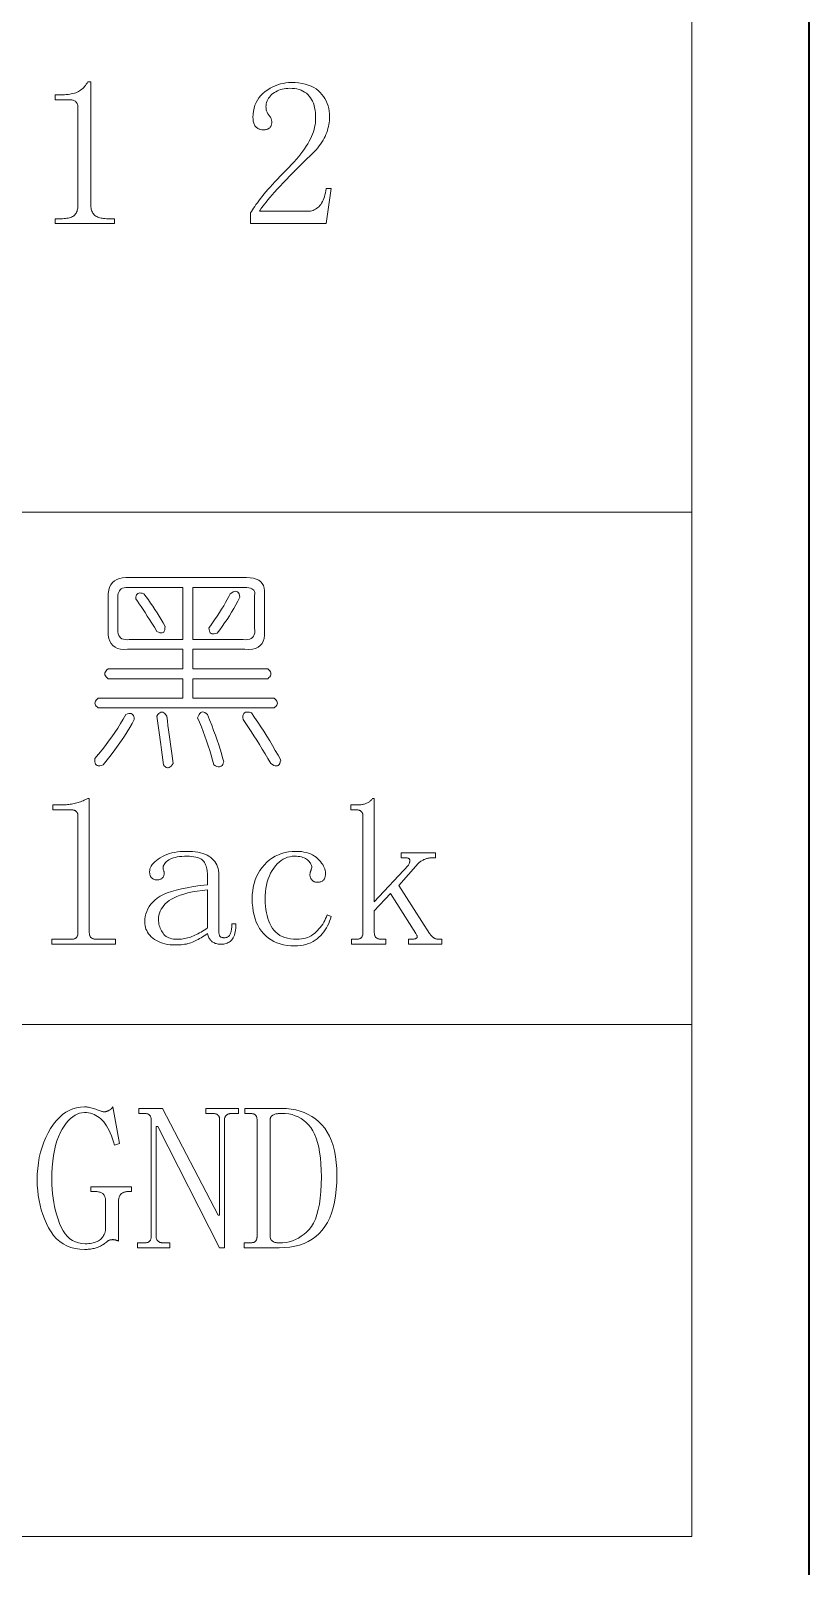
# Model space of a CAD drawing. Extents: x 1 to 297, y 1 to 210.
# Drawn here: x 288.49 to 296.69, y 29.2 to 45.35 of the extents above; entities that cross this region are included whole.
import ezdxf

# ---------------------------------------------------------------- set-up
doc = ezdxf.new("R2010")
doc.units = 0

msp = doc.modelspace()

# ---------------------------------------------------------------- linework, layer by layer
at = {"color": 7, "lineweight": 35}
msp.add_line((296.685, 1.354), (296.685, 209.532), dxfattribs=at)
at = {"color": 7, "lineweight": 13}
for p, q in [((295.449, 65.898), (295.449, 29.51)), ((220.3, 40.287), (295.449, 40.287)), ((220.3, 34.898), (295.449, 34.898)), ((220.3, 29.51), (295.449, 29.51))]:
    msp.add_line(p, q, dxfattribs=at)
for points in [[(289.124, 44.815), (289.124, 43.513), (289.124, 43.499), (289.125, 43.487), (289.127, 43.475), (289.13, 43.463), (289.134, 43.453), (289.139, 43.443), (289.145, 43.433), (289.151, 43.425), (289.158, 43.417), (289.166, 43.41), (289.175, 43.403), (289.185, 43.397), (289.195, 43.392), (289.206, 43.388), (289.218, 43.384), (289.23, 43.381), (289.243, 43.379), (289.257, 43.377), (289.271, 43.376), (289.286, 43.375), (289.372, 43.375), (289.372, 43.324), (288.746, 43.324), (288.746, 43.375), (288.824, 43.375), (288.84, 43.376), (288.856, 43.377), (288.871, 43.379), (288.885, 43.381), (288.897, 43.384), (288.909, 43.388), (288.92, 43.392), (288.931, 43.397), (288.94, 43.403), (288.948, 43.41), (288.955, 43.417), (288.962, 43.425), (288.967, 43.433), (288.973, 43.443), (288.977, 43.453), (288.98, 43.463), (288.983, 43.475), (288.985, 43.487), (288.986, 43.499), (288.986, 43.513), (288.986, 44.55), (288.986, 44.556), (288.986, 44.563), (288.984, 44.569), (288.983, 44.575), (288.981, 44.581), (288.979, 44.586), (288.976, 44.591), (288.973, 44.596), (288.969, 44.601), (288.965, 44.605), (288.96, 44.61), (288.956, 44.613), (288.95, 44.616), (288.944, 44.619), (288.938, 44.622), (288.932, 44.623), (288.924, 44.625), (288.917, 44.626), (288.909, 44.627), (288.901, 44.627), (288.746, 44.627), (288.746, 44.678), (288.824, 44.678), (288.844, 44.679), (288.863, 44.68), (288.882, 44.681), (288.9, 44.684), (288.917, 44.687), (288.933, 44.691), (288.949, 44.695), (288.963, 44.7), (288.977, 44.706), (288.991, 44.713), (289.003, 44.72), (289.015, 44.728), (289.027, 44.736), (289.037, 44.746), (289.047, 44.755), (289.057, 44.766), (289.066, 44.777), (289.074, 44.789), (289.082, 44.802), (289.089, 44.815)], [(291.489, 44.43), (291.489, 44.46), (291.487, 44.489), (291.483, 44.516), (291.478, 44.542), (291.472, 44.566), (291.465, 44.589), (291.456, 44.61), (291.445, 44.63), (291.434, 44.648), (291.421, 44.665), (291.406, 44.681), (291.391, 44.695), (291.373, 44.707), (291.355, 44.718), (291.335, 44.727), (291.314, 44.734), (291.291, 44.74), (291.267, 44.744), (291.242, 44.746), (291.215, 44.747), (291.195, 44.746), (291.175, 44.745), (291.156, 44.742), (291.137, 44.738), (291.12, 44.733), (291.102, 44.727), (291.086, 44.72), (291.07, 44.711), (291.054, 44.702), (291.039, 44.691), (291.025, 44.68), (291.013, 44.668), (291.002, 44.655), (290.993, 44.642), (290.985, 44.628), (290.978, 44.614), (290.973, 44.598), (290.969, 44.583), (290.967, 44.567), (290.966, 44.55), (290.967, 44.54), (290.968, 44.53), (290.969, 44.52), (290.971, 44.511), (290.974, 44.503), (290.977, 44.494), (290.981, 44.486), (290.986, 44.478), (290.991, 44.471), (290.996, 44.464), (291.002, 44.457), (291.007, 44.45), (291.012, 44.443), (291.016, 44.437), (291.019, 44.43), (291.022, 44.423), (291.024, 44.416), (291.025, 44.409), (291.026, 44.402), (291.026, 44.395), (291.026, 44.387), (291.026, 44.379), (291.024, 44.372), (291.023, 44.365), (291.021, 44.358), (291.019, 44.352), (291.016, 44.346), (291.013, 44.341), (291.009, 44.336), (291.005, 44.331), (291, 44.327), (290.996, 44.323), (290.99, 44.32), (290.984, 44.317), (290.978, 44.315), (290.972, 44.313), (290.964, 44.312), (290.957, 44.311), (290.949, 44.31), (290.941, 44.31), (290.931, 44.31), (290.921, 44.311), (290.912, 44.312), (290.903, 44.315), (290.895, 44.317), (290.887, 44.321), (290.879, 44.324), (290.872, 44.329), (290.865, 44.334), (290.859, 44.34), (290.854, 44.346), (290.848, 44.353), (290.844, 44.361), (290.84, 44.37), (290.837, 44.379), (290.834, 44.39), (290.832, 44.401), (290.83, 44.412), (290.83, 44.425), (290.829, 44.438), (290.831, 44.473), (290.834, 44.507), (290.841, 44.539), (290.85, 44.569), (290.861, 44.597), (290.876, 44.623), (290.892, 44.648), (290.912, 44.671), (290.933, 44.693), (290.958, 44.713), (290.984, 44.731), (291.01, 44.747), (291.037, 44.761), (291.063, 44.773), (291.091, 44.783), (291.118, 44.792), (291.146, 44.798), (291.175, 44.803), (291.203, 44.806), (291.232, 44.807), (291.272, 44.806), (291.31, 44.803), (291.346, 44.798), (291.38, 44.79), (291.411, 44.781), (291.44, 44.77), (291.468, 44.756), (291.493, 44.741), (291.516, 44.724), (291.536, 44.704), (291.555, 44.683), (291.572, 44.661), (291.587, 44.638), (291.599, 44.614), (291.61, 44.588), (291.619, 44.562), (291.626, 44.535), (291.631, 44.507), (291.634, 44.477), (291.635, 44.447), (291.634, 44.426), (291.633, 44.406), (291.631, 44.385), (291.627, 44.365), (291.623, 44.344), (291.618, 44.323), (291.612, 44.303), (291.605, 44.282), (291.597, 44.262), (291.588, 44.241), (291.578, 44.221), (291.567, 44.2), (291.555, 44.18), (291.541, 44.16), (291.527, 44.14), (291.511, 44.121), (291.495, 44.101), (291.477, 44.082), (291.458, 44.063), (291.438, 44.044), (291.389, 43.997), (291.343, 43.952), (291.299, 43.908), (291.257, 43.866), (291.218, 43.827), (291.181, 43.788), (291.147, 43.752), (291.114, 43.718), (291.084, 43.685), (291.056, 43.654), (291.031, 43.625), (291.008, 43.598), (290.986, 43.573), (290.967, 43.55), (290.95, 43.529), (290.936, 43.51), (290.923, 43.492), (290.912, 43.477), (290.904, 43.464), (290.898, 43.453), (291.404, 43.453), (291.419, 43.453), (291.433, 43.455), (291.448, 43.458), (291.461, 43.462), (291.474, 43.468), (291.487, 43.474), (291.499, 43.482), (291.511, 43.491), (291.522, 43.501), (291.532, 43.513), (291.542, 43.525), (291.551, 43.539), (291.56, 43.554), (291.568, 43.57), (291.575, 43.588), (291.581, 43.606), (291.587, 43.626), (291.592, 43.647), (291.597, 43.669), (291.601, 43.693), (291.652, 43.693), (291.601, 43.324), (290.804, 43.324), (290.804, 43.435), (290.813, 43.451), (290.823, 43.468), (290.834, 43.486), (290.847, 43.504), (290.86, 43.523), (290.875, 43.543), (290.891, 43.564), (290.908, 43.586), (290.926, 43.609), (290.945, 43.633), (290.965, 43.657), (290.987, 43.682), (291.01, 43.708), (291.034, 43.735), (291.06, 43.763), (291.086, 43.792), (291.114, 43.822), (291.144, 43.852), (291.174, 43.883), (291.206, 43.915), (291.235, 43.944), (291.262, 43.973), (291.287, 44.001), (291.311, 44.029), (291.333, 44.057), (291.353, 44.084), (291.373, 44.111), (291.39, 44.138), (291.406, 44.164), (291.421, 44.19), (291.434, 44.215), (291.445, 44.24), (291.456, 44.265), (291.465, 44.29), (291.472, 44.314), (291.478, 44.338), (291.483, 44.361), (291.487, 44.384), (291.489, 44.407)], [(289.492, 39.598), (290.761, 39.598), (290.8, 39.597), (290.834, 39.591), (290.864, 39.583), (290.89, 39.571), (290.911, 39.555), (290.927, 39.537), (290.939, 39.514), (290.947, 39.489), (290.95, 39.459), (290.949, 39.427), (290.949, 39.033), (290.95, 38.994), (290.947, 38.959), (290.938, 38.929), (290.925, 38.904), (290.906, 38.883), (290.883, 38.866), (290.856, 38.854), (290.823, 38.846), (290.786, 38.843), (290.744, 38.844), (290.195, 38.844), (290.195, 38.638), (290.984, 38.638), (290.996, 38.628), (291.005, 38.618), (291.012, 38.607), (291.016, 38.597), (291.018, 38.587), (291.016, 38.577), (291.012, 38.566), (291.005, 38.556), (290.996, 38.546), (290.984, 38.535), (290.195, 38.535), (290.195, 38.33), (291.052, 38.33), (291.064, 38.319), (291.074, 38.309), (291.081, 38.299), (291.085, 38.289), (291.086, 38.278), (291.085, 38.268), (291.081, 38.258), (291.074, 38.247), (291.064, 38.237), (291.052, 38.227), (289.201, 38.227), (289.188, 38.237), (289.179, 38.247), (289.172, 38.258), (289.168, 38.268), (289.166, 38.278), (289.168, 38.289), (289.172, 38.299), (289.179, 38.309), (289.188, 38.319), (289.201, 38.33), (290.092, 38.33), (290.092, 38.535), (289.304, 38.535), (289.291, 38.546), (289.282, 38.556), (289.275, 38.566), (289.271, 38.577), (289.269, 38.587), (289.271, 38.597), (289.275, 38.607), (289.282, 38.618), (289.291, 38.628), (289.304, 38.638), (290.092, 38.638), (290.092, 38.844), (289.509, 38.844), (289.47, 38.843), (289.435, 38.846), (289.404, 38.854), (289.378, 38.866), (289.355, 38.883), (289.336, 38.904), (289.322, 38.929), (289.312, 38.959), (289.306, 38.994), (289.304, 39.033), (289.304, 39.393), (289.305, 39.432), (289.311, 39.467), (289.32, 39.498), (289.334, 39.524), (289.351, 39.547), (289.371, 39.565), (289.396, 39.58), (289.424, 39.59), (289.456, 39.596)], [(290.092, 39.495), (289.509, 39.495), (289.49, 39.494), (289.472, 39.491), (289.457, 39.486), (289.443, 39.479), (289.432, 39.47), (289.423, 39.458), (289.416, 39.445), (289.41, 39.43), (289.407, 39.412), (289.406, 39.393), (289.406, 39.05), (289.408, 39.027), (289.411, 39.007), (289.417, 38.99), (289.426, 38.976), (289.436, 38.964), (289.45, 38.955), (289.465, 38.949), (289.483, 38.946), (289.504, 38.945), (289.526, 38.947), (290.092, 38.947)], [(289.681, 39.427), (289.704, 39.396), (289.728, 39.364), (289.751, 39.331), (289.774, 39.298), (289.796, 39.264), (289.819, 39.229), (289.84, 39.194), (289.862, 39.158), (289.883, 39.121), (289.904, 39.084), (289.903, 39.065), (289.9, 39.049), (289.896, 39.036), (289.89, 39.026), (289.882, 39.02), (289.873, 39.016), (289.862, 39.016), (289.849, 39.018), (289.834, 39.024), (289.818, 39.033), (289.791, 39.076), (289.765, 39.118), (289.74, 39.157), (289.716, 39.194), (289.694, 39.23), (289.672, 39.263), (289.651, 39.294), (289.631, 39.323), (289.613, 39.35), (289.595, 39.375), (289.596, 39.391), (289.598, 39.405), (289.603, 39.416), (289.609, 39.425), (289.616, 39.431), (289.626, 39.435), (289.637, 39.437), (289.65, 39.436), (289.664, 39.433)], [(290.744, 39.495), (290.195, 39.495), (290.195, 38.947), (290.726, 38.947), (290.752, 38.945), (290.775, 38.946), (290.795, 38.95), (290.811, 38.958), (290.825, 38.968), (290.835, 38.982), (290.843, 38.998), (290.847, 39.018), (290.848, 39.041), (290.846, 39.067), (290.846, 39.41), (290.848, 39.426), (290.848, 39.441), (290.844, 39.453), (290.838, 39.465), (290.829, 39.474), (290.818, 39.482), (290.803, 39.488), (290.786, 39.492), (290.766, 39.495)], [(290.589, 39.427), (290.606, 39.439), (290.621, 39.447), (290.634, 39.453), (290.647, 39.454), (290.658, 39.453), (290.667, 39.447), (290.676, 39.439), (290.682, 39.427), (290.688, 39.411), (290.692, 39.393), (290.671, 39.352), (290.65, 39.312), (290.627, 39.272), (290.604, 39.234), (290.581, 39.195), (290.556, 39.158), (290.531, 39.121), (290.506, 39.085), (290.479, 39.05), (290.452, 39.015), (290.436, 39.01), (290.421, 39.007), (290.408, 39.006), (290.397, 39.007), (290.388, 39.011), (290.38, 39.018), (290.374, 39.026), (290.37, 39.037), (290.367, 39.051), (290.366, 39.067), (290.396, 39.111), (290.425, 39.153), (290.451, 39.193), (290.476, 39.231), (290.499, 39.268), (290.521, 39.303), (290.54, 39.337), (290.558, 39.369), (290.575, 39.399)], [(289.492, 38.158), (289.508, 38.164), (289.523, 38.167), (289.536, 38.168), (289.547, 38.167), (289.556, 38.163), (289.564, 38.156), (289.57, 38.148), (289.574, 38.136), (289.577, 38.123), (289.578, 38.107), (289.556, 38.065), (289.532, 38.022), (289.505, 37.977), (289.476, 37.931), (289.445, 37.884), (289.411, 37.835), (289.375, 37.785), (289.336, 37.734), (289.295, 37.681), (289.252, 37.627), (289.233, 37.621), (289.216, 37.619), (289.201, 37.619), (289.189, 37.621), (289.179, 37.627), (289.172, 37.635), (289.167, 37.646), (289.164, 37.66), (289.164, 37.676), (289.166, 37.695), (289.204, 37.74), (289.24, 37.785), (289.275, 37.831), (289.309, 37.876), (289.342, 37.923), (289.374, 37.969), (289.405, 38.016), (289.435, 38.063), (289.464, 38.11)], [(289.921, 38.141), (289.928, 38.093), (289.934, 38.044), (289.941, 37.996), (289.948, 37.946), (289.955, 37.897), (289.962, 37.847), (289.969, 37.797), (289.976, 37.746), (289.982, 37.695), (289.989, 37.644), (289.979, 37.628), (289.969, 37.616), (289.958, 37.606), (289.948, 37.6), (289.938, 37.597), (289.928, 37.597), (289.917, 37.6), (289.907, 37.606), (289.897, 37.615), (289.886, 37.627), (289.88, 37.681), (289.873, 37.735), (289.866, 37.788), (289.859, 37.841), (289.852, 37.893), (289.845, 37.944), (289.838, 37.994), (289.832, 38.044), (289.825, 38.093), (289.818, 38.141), (289.828, 38.157), (289.838, 38.169), (289.849, 38.177), (289.859, 38.182), (289.869, 38.184), (289.88, 38.182), (289.89, 38.177), (289.9, 38.169), (289.91, 38.157)], [(290.246, 38.124), (290.254, 38.143), (290.261, 38.158), (290.27, 38.17), (290.279, 38.179), (290.289, 38.184), (290.3, 38.186), (290.311, 38.184), (290.323, 38.179), (290.336, 38.17), (290.349, 38.158), (290.373, 38.101), (290.395, 38.045), (290.415, 37.991), (290.434, 37.939), (290.452, 37.888), (290.469, 37.839), (290.484, 37.792), (290.497, 37.747), (290.51, 37.703), (290.521, 37.661), (290.517, 37.645), (290.511, 37.632), (290.504, 37.622), (290.496, 37.615), (290.486, 37.61), (290.475, 37.608), (290.463, 37.608), (290.449, 37.612), (290.434, 37.618), (290.418, 37.627), (290.404, 37.678), (290.389, 37.729), (290.374, 37.78), (290.357, 37.83), (290.341, 37.88), (290.323, 37.929), (290.305, 37.978), (290.286, 38.027), (290.267, 38.076)], [(290.726, 38.107), (290.724, 38.126), (290.724, 38.143), (290.727, 38.156), (290.732, 38.167), (290.739, 38.175), (290.749, 38.181), (290.761, 38.184), (290.776, 38.184), (290.793, 38.181), (290.812, 38.175), (290.846, 38.127), (290.879, 38.079), (290.912, 38.03), (290.944, 37.981), (290.975, 37.931), (291.005, 37.881), (291.035, 37.831), (291.064, 37.78), (291.093, 37.73), (291.121, 37.678), (291.117, 37.659), (291.111, 37.644), (291.104, 37.632), (291.096, 37.623), (291.086, 37.618), (291.075, 37.617), (291.063, 37.618), (291.049, 37.623), (291.034, 37.632), (291.018, 37.644), (290.987, 37.695), (290.957, 37.745), (290.927, 37.794), (290.897, 37.842), (290.868, 37.888), (290.839, 37.934), (290.81, 37.979), (290.782, 38.023), (290.754, 38.065)], [(288.815, 37.207), (288.83, 37.207), (288.845, 37.208), (288.861, 37.208), (288.875, 37.21), (288.89, 37.211), (288.904, 37.213), (288.919, 37.215), (288.933, 37.218), (288.947, 37.221), (288.961, 37.224), (288.974, 37.228), (288.988, 37.232), (289.001, 37.236), (289.014, 37.24), (289.027, 37.245), (289.04, 37.251), (289.052, 37.256), (289.065, 37.262), (289.077, 37.269), (289.089, 37.275), (289.106, 37.275), (289.106, 35.861), (289.107, 35.854), (289.107, 35.848), (289.108, 35.842), (289.11, 35.836), (289.112, 35.831), (289.114, 35.826), (289.117, 35.822), (289.12, 35.817), (289.124, 35.813), (289.128, 35.81), (289.132, 35.806), (289.137, 35.804), (289.142, 35.801), (289.147, 35.799), (289.152, 35.797), (289.158, 35.795), (289.164, 35.794), (289.17, 35.793), (289.177, 35.793), (289.184, 35.793), (289.381, 35.793), (289.381, 35.741), (288.712, 35.741), (288.712, 35.793), (288.909, 35.793), (288.918, 35.793), (288.925, 35.793), (288.933, 35.794), (288.939, 35.795), (288.946, 35.797), (288.951, 35.799), (288.957, 35.801), (288.961, 35.804), (288.966, 35.806), (288.969, 35.81), (288.973, 35.813), (288.975, 35.817), (288.978, 35.822), (288.98, 35.826), (288.982, 35.831), (288.984, 35.836), (288.985, 35.842), (288.986, 35.848), (288.986, 35.854), (288.986, 35.861), (288.986, 37.087), (288.986, 37.094), (288.986, 37.1), (288.985, 37.106), (288.984, 37.112), (288.982, 37.117), (288.98, 37.122), (288.978, 37.126), (288.975, 37.131), (288.973, 37.135), (288.969, 37.138), (288.966, 37.142), (288.961, 37.144), (288.957, 37.147), (288.951, 37.149), (288.946, 37.151), (288.939, 37.153), (288.933, 37.154), (288.925, 37.155), (288.918, 37.155), (288.909, 37.155), (288.721, 37.155), (288.721, 37.207)], [(292.364, 36.358), (292.689, 35.853), (292.694, 35.846), (292.699, 35.84), (292.704, 35.834), (292.709, 35.829), (292.714, 35.824), (292.719, 35.819), (292.723, 35.815), (292.728, 35.811), (292.732, 35.808), (292.736, 35.805), (292.741, 35.803), (292.745, 35.801), (292.75, 35.799), (292.754, 35.797), (292.759, 35.796), (292.764, 35.795), (292.769, 35.794), (292.773, 35.793), (292.778, 35.793), (292.784, 35.793), (292.818, 35.793), (292.818, 35.741), (292.466, 35.741), (292.466, 35.793), (292.492, 35.793), (292.5, 35.793), (292.508, 35.793), (292.516, 35.794), (292.522, 35.795), (292.529, 35.796), (292.534, 35.797), (292.54, 35.799), (292.544, 35.801), (292.548, 35.803), (292.552, 35.805), (292.555, 35.808), (292.557, 35.811), (292.559, 35.815), (292.559, 35.819), (292.559, 35.824), (292.557, 35.829), (292.555, 35.834), (292.552, 35.84), (292.548, 35.846), (292.544, 35.853), (292.278, 36.273), (292.106, 36.093), (292.106, 35.861), (292.107, 35.854), (292.107, 35.848), (292.108, 35.842), (292.11, 35.836), (292.112, 35.831), (292.114, 35.826), (292.117, 35.822), (292.12, 35.817), (292.124, 35.813), (292.128, 35.81), (292.132, 35.806), (292.137, 35.804), (292.142, 35.801), (292.147, 35.799), (292.152, 35.797), (292.158, 35.795), (292.164, 35.794), (292.17, 35.793), (292.177, 35.793), (292.184, 35.793), (292.226, 35.793), (292.226, 35.741), (291.866, 35.741), (291.866, 35.793), (291.909, 35.793), (291.918, 35.793), (291.925, 35.793), (291.933, 35.794), (291.939, 35.795), (291.946, 35.797), (291.951, 35.799), (291.957, 35.801), (291.961, 35.804), (291.966, 35.806), (291.969, 35.81), (291.973, 35.813), (291.975, 35.817), (291.978, 35.822), (291.98, 35.826), (291.982, 35.831), (291.984, 35.836), (291.985, 35.842), (291.986, 35.848), (291.986, 35.854), (291.986, 35.861), (291.986, 37.087), (291.986, 37.094), (291.986, 37.1), (291.985, 37.106), (291.984, 37.112), (291.982, 37.117), (291.98, 37.122), (291.978, 37.126), (291.975, 37.131), (291.973, 37.135), (291.969, 37.138), (291.966, 37.142), (291.961, 37.144), (291.957, 37.147), (291.951, 37.149), (291.946, 37.151), (291.939, 37.153), (291.933, 37.154), (291.925, 37.155), (291.918, 37.155), (291.909, 37.155), (291.858, 37.155), (291.858, 37.207), (291.935, 37.207), (291.945, 37.207), (291.955, 37.208), (291.965, 37.208), (291.974, 37.21), (291.983, 37.211), (291.992, 37.213), (292.001, 37.215), (292.009, 37.218), (292.017, 37.221), (292.025, 37.224), (292.033, 37.228), (292.04, 37.232), (292.047, 37.236), (292.054, 37.24), (292.06, 37.245), (292.067, 37.251), (292.073, 37.256), (292.078, 37.262), (292.084, 37.269), (292.089, 37.275), (292.106, 37.275), (292.106, 36.187), (292.466, 36.573), (292.47, 36.579), (292.472, 36.586), (292.475, 36.592), (292.477, 36.598), (292.478, 36.604), (292.479, 36.609), (292.48, 36.614), (292.48, 36.619), (292.48, 36.624), (292.479, 36.628), (292.478, 36.632), (292.476, 36.636), (292.474, 36.639), (292.471, 36.642), (292.467, 36.644), (292.463, 36.646), (292.459, 36.648), (292.453, 36.649), (292.447, 36.65), (292.441, 36.65), (292.389, 36.65), (292.389, 36.701), (292.749, 36.701), (292.749, 36.65), (292.706, 36.65), (292.701, 36.65), (292.696, 36.649), (292.69, 36.649), (292.684, 36.648), (292.677, 36.647), (292.671, 36.645), (292.664, 36.643), (292.657, 36.642), (292.65, 36.639), (292.642, 36.637), (292.634, 36.634), (292.627, 36.631), (292.619, 36.627), (292.612, 36.623), (292.605, 36.619), (292.597, 36.614), (292.59, 36.608), (292.583, 36.603), (292.576, 36.596), (292.569, 36.59)], [(290.015, 35.733), (289.985, 35.733), (289.956, 35.736), (289.929, 35.739), (289.903, 35.744), (289.878, 35.751), (289.855, 35.759), (289.833, 35.768), (289.812, 35.779), (289.793, 35.792), (289.775, 35.805), (289.759, 35.82), (289.744, 35.835), (289.731, 35.851), (289.72, 35.867), (289.711, 35.884), (289.703, 35.901), (289.697, 35.918), (289.693, 35.936), (289.69, 35.954), (289.689, 35.973), (289.691, 36.003), (289.695, 36.032), (289.701, 36.06), (289.711, 36.087), (289.722, 36.113), (289.737, 36.138), (289.754, 36.161), (289.774, 36.184), (289.797, 36.205), (289.822, 36.225), (289.851, 36.245), (289.886, 36.263), (289.925, 36.28), (289.97, 36.295), (290.02, 36.31), (290.076, 36.324), (290.136, 36.336), (290.202, 36.348), (290.273, 36.358), (290.349, 36.367), (290.349, 36.47), (290.349, 36.487), (290.348, 36.503), (290.346, 36.518), (290.343, 36.534), (290.34, 36.548), (290.335, 36.562), (290.33, 36.575), (290.325, 36.588), (290.318, 36.6), (290.311, 36.611), (290.302, 36.622), (290.291, 36.631), (290.279, 36.64), (290.264, 36.647), (290.247, 36.653), (290.229, 36.658), (290.208, 36.662), (290.186, 36.665), (290.161, 36.666), (290.135, 36.667), (290.107, 36.666), (290.08, 36.665), (290.055, 36.663), (290.032, 36.659), (290.011, 36.655), (289.991, 36.65), (289.973, 36.644), (289.957, 36.637), (289.942, 36.629), (289.929, 36.62), (289.918, 36.61), (289.908, 36.601), (289.9, 36.591), (289.894, 36.581), (289.889, 36.572), (289.885, 36.562), (289.883, 36.552), (289.883, 36.542), (289.884, 36.531), (289.886, 36.521), (289.889, 36.514), (289.892, 36.507), (289.894, 36.501), (289.895, 36.494), (289.895, 36.487), (289.895, 36.48), (289.894, 36.473), (289.892, 36.466), (289.889, 36.459), (289.886, 36.453), (289.883, 36.446), (289.878, 36.44), (289.873, 36.435), (289.867, 36.431), (289.861, 36.427), (289.853, 36.424), (289.846, 36.421), (289.837, 36.42), (289.828, 36.419), (289.818, 36.418), (289.811, 36.419), (289.805, 36.419), (289.798, 36.42), (289.792, 36.422), (289.787, 36.424), (289.781, 36.426), (289.776, 36.429), (289.771, 36.432), (289.767, 36.436), (289.762, 36.44), (289.758, 36.444), (289.754, 36.449), (289.751, 36.455), (289.748, 36.46), (289.746, 36.467), (289.744, 36.473), (289.743, 36.48), (289.742, 36.488), (289.741, 36.496), (289.741, 36.504), (289.742, 36.519), (289.745, 36.535), (289.751, 36.55), (289.759, 36.564), (289.769, 36.579), (289.781, 36.594), (289.795, 36.608), (289.812, 36.622), (289.831, 36.636), (289.852, 36.65), (289.875, 36.663), (289.899, 36.674), (289.924, 36.685), (289.949, 36.694), (289.976, 36.701), (290.004, 36.707), (290.033, 36.712), (290.063, 36.716), (290.094, 36.718), (290.126, 36.718), (290.16, 36.718), (290.192, 36.716), (290.222, 36.713), (290.25, 36.708), (290.276, 36.702), (290.301, 36.695), (290.324, 36.687), (290.346, 36.677), (290.366, 36.666), (290.384, 36.654), (290.4, 36.641), (290.414, 36.626), (290.427, 36.61), (290.438, 36.594), (290.448, 36.576), (290.456, 36.557), (290.462, 36.537), (290.466, 36.516), (290.468, 36.493), (290.469, 36.47), (290.469, 35.904), (290.469, 35.891), (290.47, 35.879), (290.47, 35.868), (290.471, 35.858), (290.472, 35.849), (290.474, 35.842), (290.476, 35.835), (290.478, 35.83), (290.48, 35.826), (290.482, 35.823), (290.485, 35.82), (290.488, 35.818), (290.492, 35.816), (290.496, 35.814), (290.5, 35.813), (290.505, 35.812), (290.511, 35.811), (290.516, 35.81), (290.523, 35.81), (290.529, 35.81), (290.538, 35.81), (290.545, 35.811), (290.553, 35.813), (290.559, 35.816), (290.566, 35.819), (290.571, 35.824), (290.577, 35.829), (290.581, 35.834), (290.586, 35.841), (290.589, 35.848), (290.593, 35.856), (290.595, 35.865), (290.598, 35.874), (290.6, 35.884), (290.602, 35.894), (290.604, 35.905), (290.605, 35.917), (290.606, 35.929), (290.606, 35.942), (290.606, 35.955), (290.649, 35.955), (290.649, 35.932), (290.648, 35.91), (290.645, 35.89), (290.642, 35.871), (290.639, 35.854), (290.634, 35.838), (290.628, 35.823), (290.622, 35.81), (290.615, 35.798), (290.606, 35.788), (290.598, 35.779), (290.588, 35.771), (290.578, 35.764), (290.568, 35.758), (290.557, 35.753), (290.546, 35.749), (290.534, 35.745), (290.521, 35.743), (290.508, 35.742), (290.495, 35.741), (290.483, 35.741), (290.472, 35.742), (290.461, 35.743), (290.451, 35.745), (290.441, 35.748), (290.432, 35.75), (290.424, 35.754), (290.415, 35.758), (290.408, 35.762), (290.401, 35.767), (290.394, 35.772), (290.388, 35.779), (290.382, 35.785), (290.376, 35.793), (290.371, 35.801), (290.366, 35.81), (290.361, 35.82), (290.357, 35.83), (290.353, 35.841), (290.349, 35.853), (290.332, 35.841), (290.315, 35.83), (290.299, 35.819), (290.283, 35.809), (290.267, 35.8), (290.251, 35.791), (290.236, 35.783), (290.22, 35.776), (290.205, 35.769), (290.191, 35.763), (290.176, 35.757), (290.16, 35.752), (290.144, 35.747), (290.128, 35.743), (290.11, 35.74), (290.092, 35.737), (290.074, 35.735), (290.055, 35.734), (290.035, 35.733)], [(291.429, 36.47), (291.429, 36.475), (291.429, 36.479), (291.43, 36.484), (291.43, 36.488), (291.43, 36.491), (291.431, 36.494), (291.431, 36.497), (291.432, 36.5), (291.433, 36.502), (291.434, 36.504), (291.434, 36.506), (291.435, 36.508), (291.437, 36.511), (291.438, 36.514), (291.439, 36.517), (291.44, 36.52), (291.442, 36.524), (291.443, 36.529), (291.445, 36.533), (291.446, 36.538), (291.448, 36.545), (291.448, 36.553), (291.447, 36.56), (291.445, 36.568), (291.442, 36.576), (291.438, 36.584), (291.433, 36.593), (291.427, 36.601), (291.42, 36.61), (291.412, 36.62), (291.403, 36.629), (291.393, 36.637), (291.381, 36.644), (291.368, 36.65), (291.354, 36.655), (291.339, 36.659), (291.323, 36.663), (291.305, 36.665), (291.286, 36.666), (291.266, 36.667), (291.241, 36.666), (291.217, 36.662), (291.193, 36.656), (291.17, 36.647), (291.147, 36.636), (291.126, 36.622), (291.105, 36.606), (291.085, 36.587), (291.066, 36.566), (291.048, 36.543), (291.031, 36.517), (291.015, 36.49), (291.002, 36.461), (290.99, 36.43), (290.98, 36.398), (290.972, 36.364), (290.966, 36.329), (290.961, 36.292), (290.959, 36.253), (290.958, 36.213), (290.959, 36.176), (290.961, 36.14), (290.965, 36.106), (290.97, 36.073), (290.977, 36.042), (290.986, 36.013), (290.996, 35.984), (291.007, 35.958), (291.02, 35.932), (291.035, 35.908), (291.051, 35.886), (291.07, 35.867), (291.091, 35.849), (291.113, 35.834), (291.138, 35.822), (291.165, 35.811), (291.193, 35.803), (291.224, 35.797), (291.257, 35.794), (291.292, 35.793), (291.316, 35.793), (291.339, 35.796), (291.361, 35.8), (291.382, 35.805), (291.402, 35.812), (291.422, 35.82), (291.441, 35.83), (291.459, 35.842), (291.477, 35.855), (291.494, 35.87), (291.509, 35.885), (291.524, 35.902), (291.538, 35.918), (291.551, 35.936), (291.563, 35.953), (291.574, 35.972), (291.584, 35.99), (291.594, 36.01), (291.602, 36.029), (291.609, 36.05), (291.652, 36.033), (291.645, 36.007), (291.636, 35.983), (291.626, 35.959), (291.615, 35.936), (291.603, 35.914), (291.589, 35.892), (291.575, 35.872), (291.559, 35.852), (291.542, 35.832), (291.524, 35.814), (291.504, 35.797), (291.483, 35.782), (291.461, 35.768), (291.437, 35.756), (291.412, 35.747), (291.386, 35.738), (291.358, 35.732), (291.329, 35.728), (291.298, 35.725), (291.266, 35.724), (291.226, 35.725), (291.188, 35.729), (291.151, 35.736), (291.116, 35.745), (291.082, 35.756), (291.05, 35.77), (291.02, 35.787), (290.992, 35.806), (290.966, 35.828), (290.941, 35.853), (290.918, 35.879), (290.897, 35.908), (290.879, 35.94), (290.864, 35.973), (290.851, 36.009), (290.84, 36.047), (290.831, 36.087), (290.826, 36.13), (290.822, 36.174), (290.821, 36.221), (290.822, 36.263), (290.826, 36.304), (290.832, 36.343), (290.841, 36.381), (290.853, 36.417), (290.867, 36.452), (290.884, 36.485), (290.903, 36.517), (290.925, 36.548), (290.949, 36.577), (290.976, 36.604), (291.004, 36.628), (291.033, 36.649), (291.064, 36.667), (291.097, 36.683), (291.131, 36.696), (291.167, 36.706), (291.204, 36.713), (291.243, 36.717), (291.284, 36.718), (291.312, 36.718), (291.339, 36.715), (291.365, 36.711), (291.39, 36.706), (291.413, 36.699), (291.435, 36.691), (291.456, 36.681), (291.476, 36.669), (291.494, 36.656), (291.511, 36.641), (291.526, 36.626), (291.54, 36.61), (291.552, 36.595), (291.563, 36.579), (291.572, 36.564), (291.579, 36.549), (291.585, 36.533), (291.589, 36.518), (291.591, 36.502), (291.592, 36.487), (291.592, 36.477), (291.591, 36.468), (291.59, 36.459), (291.589, 36.451), (291.587, 36.443), (291.584, 36.436), (291.582, 36.43), (291.578, 36.424), (291.575, 36.419), (291.571, 36.414), (291.566, 36.41), (291.561, 36.406), (291.556, 36.403), (291.55, 36.4), (291.544, 36.398), (291.537, 36.396), (291.53, 36.395), (291.523, 36.393), (291.515, 36.393), (291.506, 36.393), (291.5, 36.393), (291.493, 36.393), (291.487, 36.395), (291.481, 36.396), (291.475, 36.398), (291.47, 36.4), (291.465, 36.403), (291.46, 36.406), (291.455, 36.41), (291.451, 36.414), (291.447, 36.418), (291.443, 36.423), (291.44, 36.428), (291.437, 36.433), (291.435, 36.439), (291.433, 36.444), (291.431, 36.45), (291.43, 36.457), (291.429, 36.463)], [(289.835, 35.998), (289.835, 35.983), (289.837, 35.968), (289.839, 35.953), (289.843, 35.939), (289.847, 35.924), (289.852, 35.91), (289.858, 35.897), (289.865, 35.883), (289.873, 35.87), (289.882, 35.857), (289.892, 35.845), (289.903, 35.834), (289.915, 35.824), (289.929, 35.816), (289.943, 35.809), (289.959, 35.803), (289.975, 35.798), (289.993, 35.795), (290.012, 35.793), (290.032, 35.793), (290.048, 35.793), (290.063, 35.794), (290.078, 35.795), (290.094, 35.797), (290.109, 35.8), (290.125, 35.803), (290.14, 35.807), (290.156, 35.812), (290.171, 35.817), (290.186, 35.823), (290.202, 35.829), (290.218, 35.836), (290.233, 35.843), (290.249, 35.851), (290.266, 35.86), (290.282, 35.869), (290.299, 35.879), (290.315, 35.89), (290.332, 35.901), (290.349, 35.913), (290.349, 36.315), (290.293, 36.308), (290.24, 36.3), (290.191, 36.291), (290.145, 36.28), (290.103, 36.269), (290.064, 36.257), (290.029, 36.244), (289.998, 36.23), (289.97, 36.216), (289.946, 36.2), (289.925, 36.183), (289.906, 36.166), (289.89, 36.147), (289.875, 36.128), (289.863, 36.109), (289.853, 36.088), (289.845, 36.067), (289.839, 36.045), (289.836, 36.022)], [(289.055, 33.97), (289.029, 33.968), (289.004, 33.963), (288.98, 33.954), (288.956, 33.942), (288.932, 33.926), (288.908, 33.907), (288.885, 33.884), (288.863, 33.857), (288.841, 33.827), (288.819, 33.794), (288.799, 33.757), (288.781, 33.716), (288.765, 33.672), (288.751, 33.624), (288.739, 33.572), (288.729, 33.517), (288.722, 33.458), (288.716, 33.395), (288.713, 33.328), (288.712, 33.258), (288.713, 33.211), (288.715, 33.163), (288.719, 33.117), (288.725, 33.07), (288.732, 33.025), (288.741, 32.98), (288.752, 32.935), (288.764, 32.891), (288.778, 32.847), (288.794, 32.804), (288.811, 32.763), (288.83, 32.727), (288.852, 32.695), (288.876, 32.667), (288.902, 32.643), (288.93, 32.624), (288.96, 32.609), (288.992, 32.598), (289.027, 32.592), (289.064, 32.59), (289.082, 32.59), (289.1, 32.591), (289.117, 32.593), (289.133, 32.596), (289.148, 32.599), (289.163, 32.604), (289.177, 32.609), (289.19, 32.614), (289.202, 32.621), (289.214, 32.628), (289.224, 32.636), (289.234, 32.645), (289.243, 32.655), (289.251, 32.665), (289.257, 32.677), (289.263, 32.688), (289.268, 32.701), (289.273, 32.715), (289.276, 32.729), (289.278, 32.744), (289.278, 33.035), (289.278, 33.046), (289.277, 33.055), (289.276, 33.064), (289.274, 33.073), (289.271, 33.08), (289.269, 33.088), (289.265, 33.095), (289.261, 33.101), (289.257, 33.107), (289.252, 33.113), (289.247, 33.118), (289.241, 33.122), (289.234, 33.126), (289.227, 33.129), (289.22, 33.132), (289.212, 33.134), (289.204, 33.136), (289.195, 33.137), (289.185, 33.138), (289.175, 33.138), (289.124, 33.138), (289.124, 33.19), (289.552, 33.19), (289.552, 33.138), (289.509, 33.138), (289.501, 33.138), (289.493, 33.137), (289.485, 33.136), (289.478, 33.134), (289.471, 33.132), (289.464, 33.129), (289.458, 33.126), (289.452, 33.122), (289.446, 33.118), (289.441, 33.113), (289.436, 33.107), (289.431, 33.102), (289.428, 33.096), (289.424, 33.089), (289.421, 33.083), (289.419, 33.076), (289.417, 33.068), (289.416, 33.061), (289.415, 33.052), (289.415, 33.044), (289.415, 32.615), (289.412, 32.617), (289.408, 32.619), (289.405, 32.62), (289.402, 32.622), (289.399, 32.623), (289.396, 32.624), (289.393, 32.625), (289.39, 32.626), (289.388, 32.627), (289.385, 32.628), (289.382, 32.629), (289.38, 32.63), (289.377, 32.631), (289.374, 32.631), (289.371, 32.632), (289.368, 32.632), (289.365, 32.632), (289.362, 32.632), (289.358, 32.633), (289.355, 32.633), (289.352, 32.633), (289.348, 32.632), (289.345, 32.632), (289.341, 32.632), (289.338, 32.632), (289.334, 32.631), (289.331, 32.631), (289.328, 32.63), (289.324, 32.629), (289.321, 32.628), (289.317, 32.627), (289.314, 32.626), (289.31, 32.625), (289.307, 32.623), (289.304, 32.621), (289.3, 32.619), (289.297, 32.616), (289.293, 32.613), (289.29, 32.61), (289.286, 32.607), (289.276, 32.599), (289.266, 32.591), (289.255, 32.583), (289.245, 32.577), (289.234, 32.57), (289.223, 32.565), (289.212, 32.56), (289.201, 32.555), (289.19, 32.551), (289.179, 32.547), (289.168, 32.544), (289.156, 32.541), (289.145, 32.538), (289.133, 32.536), (289.12, 32.534), (289.108, 32.533), (289.095, 32.531), (289.082, 32.53), (289.069, 32.53), (289.055, 32.53), (289.005, 32.532), (288.958, 32.539), (288.913, 32.55), (288.871, 32.566), (288.832, 32.587), (288.796, 32.612), (288.762, 32.641), (288.731, 32.675), (288.703, 32.714), (288.678, 32.757), (288.655, 32.803), (288.635, 32.85), (288.617, 32.897), (288.601, 32.946), (288.588, 32.996), (288.577, 33.046), (288.569, 33.098), (288.563, 33.151), (288.559, 33.204), (288.558, 33.258), (288.559, 33.321), (288.563, 33.382), (288.571, 33.441), (288.58, 33.498), (288.593, 33.553), (288.609, 33.607), (288.627, 33.658), (288.648, 33.708), (288.672, 33.756), (288.699, 33.803), (288.728, 33.846), (288.759, 33.884), (288.791, 33.918), (288.824, 33.948), (288.859, 33.973), (288.895, 33.993), (288.933, 34.009), (288.972, 34.021), (289.013, 34.027), (289.055, 34.03), (289.065, 34.029), (289.076, 34.029), (289.087, 34.027), (289.099, 34.026), (289.111, 34.023), (289.123, 34.021), (289.135, 34.017), (289.148, 34.013), (289.161, 34.009), (289.175, 34.004), (289.188, 33.999), (289.2, 33.995), (289.211, 33.991), (289.222, 33.988), (289.231, 33.985), (289.239, 33.982), (289.246, 33.981), (289.252, 33.979), (289.257, 33.979), (289.261, 33.978), (289.266, 33.978), (289.271, 33.979), (289.276, 33.979), (289.281, 33.98), (289.286, 33.982), (289.292, 33.983), (289.297, 33.985), (289.302, 33.987), (289.307, 33.989), (289.312, 33.991), (289.317, 33.994), (289.322, 33.997), (289.327, 34), (289.331, 34.004), (289.336, 34.007), (289.34, 34.011), (289.344, 34.015), (289.348, 34.02), (289.351, 34.025), (289.355, 34.03), (289.424, 33.644), (289.372, 33.627), (289.362, 33.662), (289.351, 33.695), (289.339, 33.726), (289.327, 33.755), (289.314, 33.782), (289.301, 33.807), (289.288, 33.831), (289.273, 33.852), (289.259, 33.871), (289.244, 33.888), (289.228, 33.904), (289.211, 33.918), (289.194, 33.93), (289.176, 33.94), (289.158, 33.949), (289.139, 33.957), (289.119, 33.962), (289.098, 33.966), (289.077, 33.969)], [(290.461, 32.89), (290.478, 32.89), (290.478, 33.893), (290.478, 33.899), (290.477, 33.906), (290.476, 33.912), (290.475, 33.917), (290.474, 33.923), (290.472, 33.928), (290.469, 33.932), (290.467, 33.937), (290.464, 33.94), (290.461, 33.944), (290.457, 33.947), (290.453, 33.95), (290.448, 33.953), (290.443, 33.955), (290.437, 33.957), (290.431, 33.958), (290.424, 33.96), (290.417, 33.961), (290.409, 33.961), (290.401, 33.961), (290.332, 33.961), (290.332, 34.013), (290.675, 34.013), (290.675, 33.961), (290.606, 33.961), (290.6, 33.961), (290.593, 33.961), (290.587, 33.96), (290.581, 33.958), (290.575, 33.957), (290.57, 33.955), (290.565, 33.953), (290.56, 33.95), (290.555, 33.947), (290.551, 33.944), (290.547, 33.94), (290.543, 33.937), (290.54, 33.932), (290.537, 33.928), (290.535, 33.923), (290.533, 33.917), (290.531, 33.912), (290.53, 33.906), (290.529, 33.899), (290.529, 33.893), (290.529, 32.547), (290.478, 32.547), (289.826, 33.824), (289.809, 33.824), (289.809, 32.667), (289.809, 32.66), (289.81, 32.654), (289.811, 32.648), (289.813, 32.642), (289.815, 32.637), (289.817, 32.632), (289.82, 32.627), (289.823, 32.623), (289.827, 32.619), (289.831, 32.615), (289.835, 32.612), (289.84, 32.609), (289.845, 32.607), (289.85, 32.604), (289.855, 32.603), (289.861, 32.601), (289.867, 32.6), (289.873, 32.599), (289.88, 32.598), (289.886, 32.598), (289.955, 32.598), (289.955, 32.547), (289.612, 32.547), (289.612, 32.598), (289.681, 32.598), (289.689, 32.598), (289.697, 32.599), (289.704, 32.6), (289.711, 32.601), (289.717, 32.603), (289.723, 32.604), (289.728, 32.607), (289.733, 32.609), (289.737, 32.612), (289.741, 32.615), (289.744, 32.619), (289.747, 32.623), (289.749, 32.627), (289.752, 32.632), (289.754, 32.637), (289.755, 32.642), (289.756, 32.648), (289.757, 32.654), (289.758, 32.66), (289.758, 32.667), (289.758, 33.893), (289.758, 33.899), (289.757, 33.906), (289.756, 33.912), (289.755, 33.917), (289.754, 33.923), (289.752, 33.928), (289.749, 33.932), (289.747, 33.937), (289.744, 33.94), (289.741, 33.944), (289.737, 33.947), (289.733, 33.95), (289.728, 33.953), (289.723, 33.955), (289.717, 33.957), (289.711, 33.958), (289.704, 33.96), (289.697, 33.961), (289.689, 33.961), (289.681, 33.961), (289.629, 33.961), (289.629, 34.013), (289.878, 34.013)], [(290.872, 33.893), (290.872, 33.899), (290.871, 33.906), (290.871, 33.912), (290.869, 33.917), (290.868, 33.923), (290.866, 33.928), (290.864, 33.932), (290.861, 33.937), (290.858, 33.94), (290.855, 33.944), (290.851, 33.947), (290.847, 33.95), (290.842, 33.953), (290.837, 33.955), (290.831, 33.957), (290.825, 33.958), (290.818, 33.96), (290.811, 33.961), (290.803, 33.961), (290.795, 33.961), (290.744, 33.961), (290.744, 34.013), (291.129, 34.013), (291.181, 34.011), (291.231, 34.006), (291.279, 33.997), (291.325, 33.985), (291.368, 33.97), (291.41, 33.951), (291.449, 33.929), (291.486, 33.903), (291.521, 33.874), (291.554, 33.841), (291.584, 33.805), (291.611, 33.765), (291.634, 33.721), (291.655, 33.674), (291.672, 33.623), (291.687, 33.568), (291.698, 33.509), (291.706, 33.446), (291.711, 33.38), (291.712, 33.31), (291.711, 33.233), (291.706, 33.16), (291.698, 33.092), (291.687, 33.028), (291.674, 32.968), (291.657, 32.912), (291.637, 32.861), (291.613, 32.813), (291.587, 32.77), (291.558, 32.731), (291.526, 32.696), (291.49, 32.665), (291.452, 32.637), (291.411, 32.613), (291.367, 32.593), (291.32, 32.576), (291.27, 32.563), (291.218, 32.554), (291.162, 32.549), (291.104, 32.547), (290.735, 32.547), (290.735, 32.598), (290.795, 32.598), (290.803, 32.598), (290.811, 32.599), (290.818, 32.6), (290.825, 32.601), (290.831, 32.603), (290.837, 32.604), (290.842, 32.607), (290.847, 32.609), (290.851, 32.612), (290.855, 32.615), (290.858, 32.619), (290.861, 32.623), (290.864, 32.627), (290.866, 32.632), (290.868, 32.637), (290.869, 32.642), (290.871, 32.648), (290.871, 32.654), (290.872, 32.66), (290.872, 32.667)], [(291.549, 33.293), (291.548, 33.364), (291.545, 33.431), (291.539, 33.494), (291.531, 33.553), (291.521, 33.607), (291.509, 33.656), (291.495, 33.702), (291.478, 33.742), (291.459, 33.779), (291.438, 33.811), (291.415, 33.84), (291.39, 33.865), (291.363, 33.888), (291.335, 33.907), (291.305, 33.924), (291.273, 33.937), (291.24, 33.948), (291.205, 33.955), (291.168, 33.96), (291.129, 33.961), (291.118, 33.961), (291.106, 33.961), (291.096, 33.96), (291.086, 33.958), (291.077, 33.957), (291.068, 33.955), (291.06, 33.953), (291.052, 33.95), (291.046, 33.947), (291.039, 33.944), (291.034, 33.94), (291.028, 33.937), (291.024, 33.932), (291.02, 33.928), (291.017, 33.923), (291.014, 33.917), (291.012, 33.912), (291.01, 33.906), (291.01, 33.899), (291.009, 33.893), (291.009, 32.667), (291.01, 32.66), (291.01, 32.654), (291.012, 32.648), (291.013, 32.642), (291.016, 32.637), (291.019, 32.632), (291.022, 32.627), (291.026, 32.623), (291.03, 32.619), (291.035, 32.615), (291.04, 32.612), (291.046, 32.609), (291.052, 32.607), (291.058, 32.604), (291.065, 32.603), (291.072, 32.601), (291.079, 32.6), (291.087, 32.599), (291.095, 32.598), (291.104, 32.598), (291.141, 32.6), (291.177, 32.604), (291.211, 32.611), (291.245, 32.621), (291.277, 32.634), (291.308, 32.649), (291.338, 32.668), (291.367, 32.689), (291.394, 32.713), (291.421, 32.74), (291.445, 32.771), (291.467, 32.807), (291.486, 32.849), (291.503, 32.896), (291.517, 32.949), (291.529, 33.007), (291.538, 33.07), (291.544, 33.139), (291.548, 33.213)]]:
    msp.add_lwpolyline(points, close=True, dxfattribs=at)

doc.saveas('drawing.dxf')
